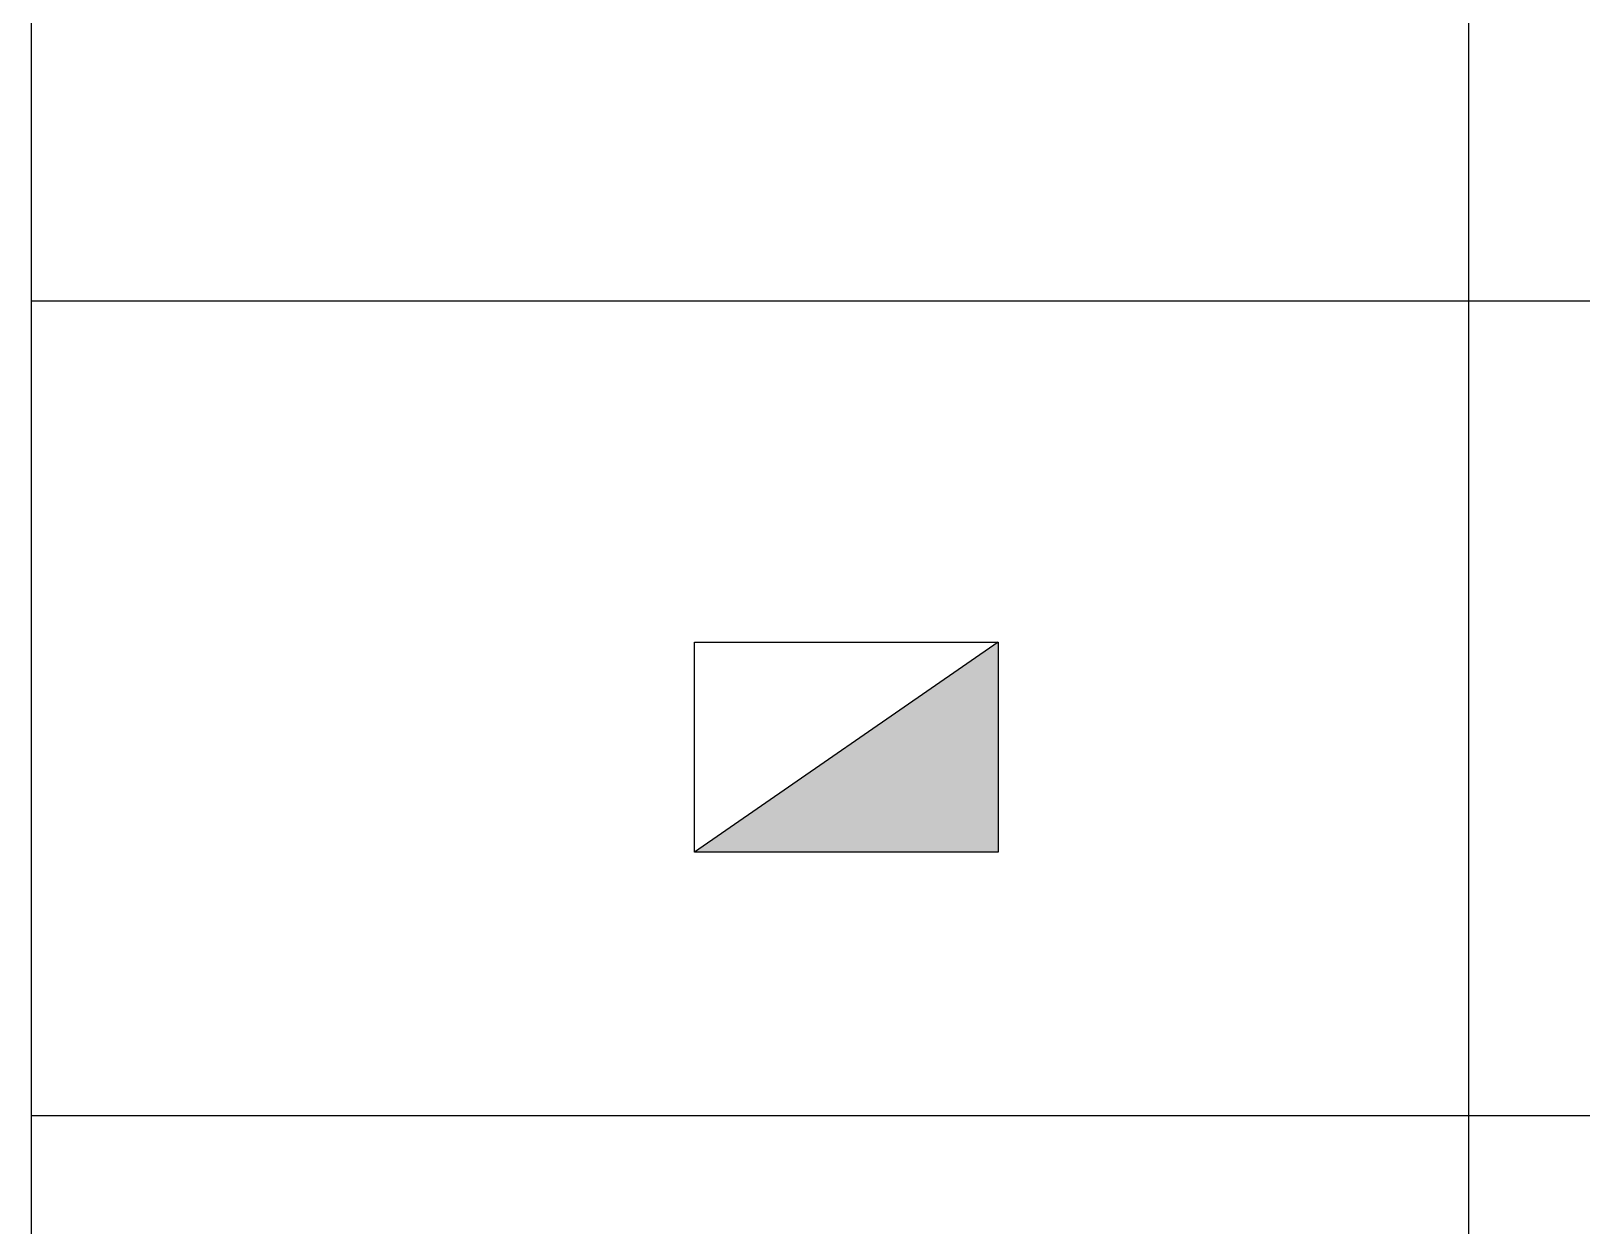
# Model space of a CAD drawing. Header units: inches. Extents: x 16928 to 514628, y -1471 to 241387.
# Drawn here: x 82739 to 85065, y 10069 to 11861 of the extents above; entities that cross this region are included whole.
import ezdxf

# ---------------------------------------------------------------- set-up
doc = ezdxf.new("R2010")
doc.units = ezdxf.units.IN
doc.header["$MEASUREMENT"] = 0
doc.layers.add('ELECT', color=6, linetype='Continuous')

# ---------------------------------------------------------------- blocks, each defined once
blk = doc.blocks.new('METALCLAD TYPE DISTRIBUTION BOARD (AC)')
blk.add_line((227.5, 157.5), (-227.5, -157.5))
at = {"layer": 'ELECT', "color": 7, "true_color": 0xffffff}
blk.add_lwpolyline([(-227.5, 157.5), (227.5, 157.5), (227.5, -157.5), (-227.5, -157.5)], close=True, dxfattribs=at)
at = {"layer": 'ELECT', "color": 3}
blk.add_solid([(227.5, 157.5), (227.5, -157.5), (-227.5, -157.5)], dxfattribs=at)

msp = doc.modelspace()

# ---------------------------------------------------------------- linework, layer by layer
for p, q in [((82739.5, 16034.6), (82739.5, 11456)), ((84894.7, 16034.6), (84894.7, 11456)), ((82739.5, 11456), (95549.1, 11456)), ((82739.5, 11456), (82739.5, 10234.6)), ((84894.7, 11456), (84894.7, 10234.6)), ((82739.5, 10234.6), (95549.1, 10234.6)), ((82739.5, 10234.6), (82739.5, 6485.1)), ((84894.7, 10234.6), (84894.7, 6485.1))]:
    msp.add_line(p, q)

# ---------------------------------------------------------------- block references
msp.add_blockref('METALCLAD TYPE DISTRIBUTION BOARD (AC)', (83962, 10786.9))

doc.saveas('drawing.dxf')
